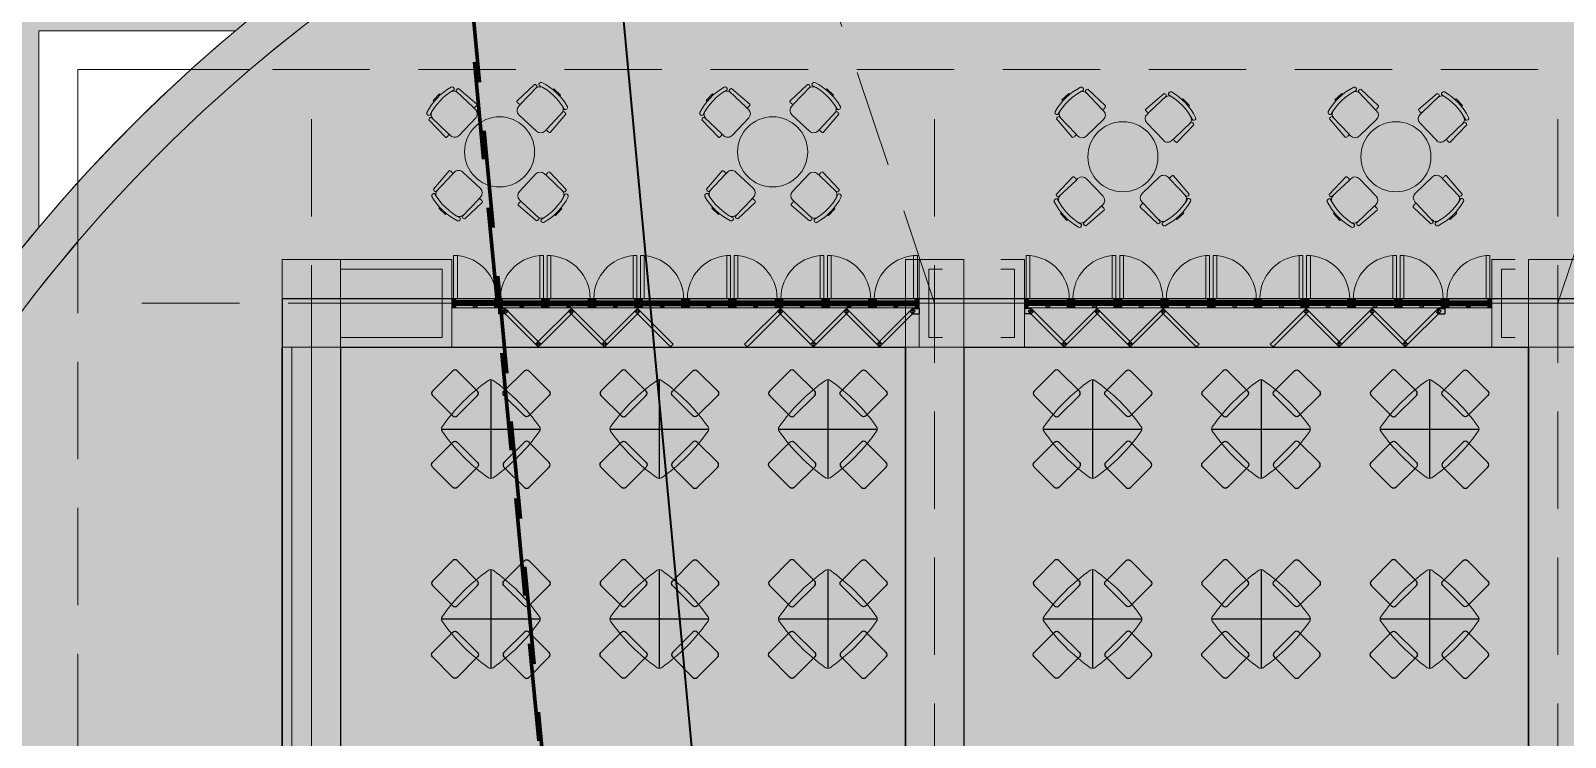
# Model space of a CAD drawing. Header units: inches. Extents: x -1373420 to 1275728, y -1279082 to 1370051.
# Drawn here: x 8275 to 9063, y 36061 to 36424 of the extents above; entities that cross this region are included whole.
import ezdxf

# ---------------------------------------------------------------- set-up
doc = ezdxf.new("R2010")
doc.units = ezdxf.units.IN
doc.header["$LTSCALE"] = 100
doc.header["$MEASUREMENT"] = 0
doc.linetypes.add('DASHED', pattern=[0.75, 0.5, -0.25])
doc.linetypes.add('DASHED2', pattern=[0.375, 0.25, -0.125])
for name, color, linetype, true_color in [('6', 7, 'Continuous', 0x57a70c), ('7', 7, 'Continuous', 0x4a8e0b), ('road', 7, 'Continuous', 0x768ba2)]:
    doc.layers.add(name, color=color, linetype=linetype, true_color=true_color)
for name, color, linetype, lineweight in [('ar_ Door', 7, 'Continuous', 0), ('Area', 250, 'Continuous', 30), ('beam', 40, 'Continuous', 15), ('Boundary', 1, 'Continuous', 35), ('Building', 250, 'Continuous', 60), ('centerline', 250, 'DASHED', 5), ('COLUMN', 1, 'Continuous', 40), ('FURNITURE', 64, 'Continuous', 5), ('i Furniture', 253, 'Continuous', 18), ('Louver', 33, 'Continuous', 40), ('slab line', 180, 'Continuous', 35), ('WALL', 7, 'Continuous', 35)]:
    doc.layers.add(name, color=color, linetype=linetype, lineweight=lineweight)
doc.layers.add('HS', color=7, linetype='Continuous')

# ---------------------------------------------------------------- blocks, each defined once
blk = doc.blocks.new('hfhf')
at = {"layer": 'ar_ Door'}
h = blk.add_hatch(dxfattribs=at)
h.set_pattern_fill('ANSI31', color=256, scale=3)
h.set_pattern_definition([(45, (0, 0), (-0.2651650429449554, 0.2651650429449554), [])])
h.paths.add_polyline_path([(-27570.99872332611, -11849.77658641422), (-27571.0960264001, -11849.77663226798), (-27572.99778571802, -11849.77752846603), (-27572.99778571802, -11854.52621907218), (-27570.99648507677, -11854.52621907218)])
h.paths.add_polyline_path([(-27548.9977857179, -11849.76621907216), (-27550.99778577341, -11849.76621907216), (-27550.99890734087, -11854.52621907218), (-27548.99890728535, -11854.52621907218)])
h.paths.add_polyline_path([(-27546.99778566238, -11849.76621907216), (-27548.99778571802, -11849.76621907216), (-27548.99778571802, -11854.52621907218), (-27546.99890722983, -11854.52621907218)])
h.paths.add_polyline_path([(-27524.99837341646, -11849.76621907216), (-27526.99872821147, -11849.76621907216), (-27526.99648507656, -11854.52621907218), (-27524.99890728535, -11854.52621907218)])
h = blk.add_hatch(dxfattribs=at)
h.set_pattern_fill('ANSI31', color=256, scale=3, angle=315)
h.set_pattern_definition([(0, (0, 0), (8.326672684688674e-17, 0.375), [])])
h.paths.add_polyline_path([(-27550.99810993441, -11851.14197793387), (-27570.99807544822, -11851.15140285423), (-27570.99713295466, -11853.15140263216), (-27550.99858118135, -11853.14197837802)])
h.paths.add_polyline_path([(-27526.99808521924, -11851.13066799829), (-27546.99810937923, -11851.14009294629), (-27546.99858062616, -11853.14009339043), (-27526.99714272569, -11853.13066777621)])
for p, q in [((-27570.99648507677, -11854.52621907218), (-27570.99872332611, -11849.77658641422)), ((-27561.99809269132, -11851.14669039405), (-27561.99809269132, -11850.14669039405)), ((-27561.99809269132, -11850.14669039405), (-27559.99809269132, -11850.14669039405)), ((-27559.99809269132, -11851.14669039405), (-27559.99809269132, -11850.14669039405)), ((-27550.9977856625, -11849.76574835387), (-27550.99890722983, -11854.52574782562)), ((-27548.99778571802, -11849.76621960069), (-27548.99890728535, -11854.52621907244)), ((-27548.99810965683, -11851.14103544008), (-27548.99778571802, -11851.14103528743)), ((-27546.99778577354, -11849.7666908475), (-27546.99890734087, -11854.52669031925)), ((-27537.99809729924, -11851.13538047229), (-27537.99809729924, -11850.13538047229)), ((-27537.99809729924, -11850.13538047229), (-27535.99809729924, -11850.13538047229)), ((-27535.99809729924, -11851.13538047229), (-27535.99809729924, -11850.13538047229)), ((-27526.99648507656, -11854.52621907029), (-27526.9987233259, -11849.77658641232)), ((-27548.99858090376, -11853.14103588423), (-27548.99778571802, -11853.1410355095))]:
    blk.add_line(p, q, dxfattribs=at)
blk.add_lwpolyline([(-27572.99778571802, -11854.52621907218), (-27524.99778571781, -11854.52621907218), (-27524.99778571781, -11849.76621907216), (-27572.99778571802, -11849.76621907216)], close=True, dxfattribs=at)
at = {"layer": 'Louver'}
for p, q in [((-27570.99807544822, -11851.15140285423), (-27550.99810993441, -11851.14197793387)), ((-27546.99810937923, -11851.14009294629), (-27526.99808521925, -11851.13066799829)), ((-27570.99713295466, -11853.15140263216), (-27550.99858118135, -11853.14197837802)), ((-27546.99858062616, -11853.14009339043), (-27526.99714272569, -11853.13066777621))]:
    blk.add_line(p, q, dxfattribs=at)
blk = doc.blocks.new('fff')
at = {"layer": 'ar_ Door'}
h = blk.add_hatch(dxfattribs=at)
h.set_pattern_fill('ANSI31', color=256, scale=3)
h.set_pattern_definition([(45, (377.1063223124947, -1078.946354312124), (-0.2651650429449554, 0.2651650429449554), [])])
h.paths.add_polyline_path([(-27169.89146334988, -12928.71257338428), (-27171.89146340553, -12928.71257338428), (-27171.89146340553, -12933.4725733843), (-27169.89258491734, -12933.4725733843)])
h.paths.add_polyline_path([(-27147.89205110397, -12928.71257338428), (-27149.89240589898, -12928.71257338428), (-27149.89016276407, -12933.4725733843), (-27147.89258497285, -12933.4725733843)])
h = blk.add_hatch(dxfattribs=at)
h.set_pattern_fill('ANSI31', color=256, scale=3, angle=315)
h.set_pattern_definition([(0, (377.1063223124947, -1078.946354312124), (8.326672684688674e-17, 0.375), [])])
h.paths.add_polyline_path([(-27149.89176290675, -12930.07702231041), (-27169.89178706674, -12930.08644725841), (-27169.89225831367, -12932.08644770256), (-27149.89082041319, -12932.07702208834)])
for p, q in [((-27171.89146340553, -12928.71257391281), (-27171.89258497285, -12933.47257338456)), ((-27171.89178734433, -12930.08738975221), (-27171.89146340553, -12930.08738959955)), ((-27169.89146346104, -12928.71304515963), (-27169.89258502837, -12933.47304463138)), ((-27160.89177498674, -12930.08173478441), (-27160.89177498674, -12929.08173478441)), ((-27160.89177498674, -12929.08173478441), (-27158.89177498674, -12929.08173478441)), ((-27158.89177498674, -12930.08173478441), (-27158.89177498674, -12929.08173478441)), ((-27149.89016276407, -12933.47257338241), (-27149.8924010134, -12928.72294072445)), ((-27171.89225859126, -12932.08739019635), (-27171.89146340553, -12932.08738982162))]:
    blk.add_line(p, q, dxfattribs=at)
blk.add_lwpolyline([(-27171.89258497285, -12933.4725733843), (-27147.89146340532, -12933.4725733843), (-27147.89146340532, -12928.71257338428), (-27171.8914634054, -12928.71257338428)], dxfattribs=at)
at = {"layer": 'Louver'}
for p, q in [((-27169.89178706674, -12930.08644725841), (-27149.89176290675, -12930.07702231041)), ((-27169.89225831367, -12932.08644770256), (-27149.89082041319, -12932.07702208834))]:
    blk.add_line(p, q, dxfattribs=at)
blk = doc.blocks.new('window louvers')
at = {"layer": 'ar_ Door'}
for p, q in [((1324973.408022736, -492366.5892883244), (1324971.504022736, -492366.5892883244)), ((1324971.504022736, -492366.5892883244), (1324971.504022735, -492388.5892883217)), ((1324973.408022735, -492388.5892883217), (1324973.408022736, -492366.5892883244)), ((1324950.360022735, -492388.5892883217), (1324950.360022735, -492393.3492883217)), ((1324950.360022735, -492388.5892883217), (1324951.312022735, -492388.5892883217)), ((1324951.312022735, -492388.5892883217), (1324951.312022735, -492390.4932883217)), ((1324951.312022735, -492390.4932883217), (1324952.264022735, -492390.4932883217)), ((1324952.264022735, -492390.4932883217), (1324952.264022735, -492393.3492883217)), ((1324971.504022735, -492388.5892883217), (1324973.408022735, -492388.5892883217)), ((1324973.408022735, -492390.4932883217), (1324972.456022735, -492390.4932883217)), ((1324972.456022735, -492390.4932883217), (1324972.456022735, -492393.3492883217)), ((1324973.408022735, -492388.5892883217), (1324973.408022735, -492390.4932883217)), ((1324974.360022735, -492388.5892883217), (1324973.408022735, -492388.5892883217)), ((1324974.360022735, -492388.5892883217), (1324974.360022735, -492393.3492883217)), ((1324950.360022735, -492393.3492883217), (1324952.264022735, -492393.3492883217)), ((1324974.360022735, -492393.3492883217), (1324972.456022735, -492393.3492883217))]:
    blk.add_line(p, q, dxfattribs=at)
at = {"layer": 'ar_ Door', "linetype": 'DASHED2', "ltscale": 10}
for p, q in [((1324973.408022735, -492388.5892883245), (1324951.312022735, -492388.5892883217)), ((1324972.456022735, -492393.3492883217), (1324952.264022735, -492393.3492883217))]:
    blk.add_line(p, q, dxfattribs=at)
at = {"layer": 'ar_ Door'}
blk.add_arc((1324973.420431579, -492388.6144955697), 22.1084232151082, 94.97277033807457, 179.9346733495194, dxfattribs=at)
blk = doc.blocks.new('FOLDING DOOR')
at = {"layer": 'FURNITURE', "lineweight": 25}
for p, q in [((1325670.759761496, -492930.4664161069), (1325672.173975058, -492929.0522025444)), ((1325672.173975058, -492931.8806296693), (1325670.759761496, -492930.4664161069)), ((1325673.58818862, -492930.4664161069), (1325672.173975058, -492929.0522025444)), ((1325689.144537807, -492948.8511924174), (1325672.173975058, -492931.880629669)), ((1325690.558751369, -492947.4369788551), (1325673.588188621, -492930.4664161066)), ((1325687.730324245, -492947.4369788549), (1325704.700886993, -492930.4664161064)), ((1325689.144537807, -492948.8511924173), (1325706.115100556, -492931.8806296688)), ((1325704.700886993, -492930.4664161067), (1325706.115100556, -492929.0522025442)), ((1325706.115100556, -492931.8806296691), (1325704.700886993, -492930.4664161067)), ((1325707.529314118, -492930.4664161067), (1325706.115100556, -492929.0522025442)), ((1325706.115100556, -492931.8806296691), (1325707.529314118, -492930.4664161067)), ((1325723.085663305, -492948.8511924173), (1325706.115100556, -492931.8806296688)), ((1325724.499876867, -492947.4369788549), (1325707.529314118, -492930.4664161064)), ((1325721.671449743, -492947.4369788547), (1325738.642012491, -492930.4664161062)), ((1325723.085663305, -492948.8511924171), (1325740.056226054, -492931.8806296687)), ((1325738.642012491, -492930.4664161065), (1325740.056226054, -492929.0522025441)), ((1325740.056226054, -492931.8806296689), (1325738.642012491, -492930.4664161065)), ((1325741.470439616, -492930.4664161065), (1325740.056226054, -492929.0522025441)), ((1325740.056226054, -492931.8806296689), (1325741.470439616, -492930.4664161065)), ((1325757.026788803, -492948.8511924171), (1325740.056226054, -492931.8806296687)), ((1325758.441002365, -492947.4369788547), (1325741.470439616, -492930.4664161062)), ((1325687.730324244, -492947.436978855), (1325689.144537807, -492946.0227652926)), ((1325689.144537807, -492948.8511924173), (1325687.730324245, -492947.4369788548)), ((1325689.144537807, -492948.8511924174), (1325687.730324244, -492947.436978855)), ((1325690.558751369, -492947.436978855), (1325689.144537807, -492946.0227652926)), ((1325689.144537807, -492948.8511924174), (1325690.558751369, -492947.436978855)), ((1325721.671449742, -492947.4369788548), (1325723.085663305, -492946.0227652924)), ((1325723.085663305, -492948.8511924171), (1325721.671449743, -492947.4369788546)), ((1325723.085663305, -492948.8511924173), (1325721.671449742, -492947.4369788548)), ((1325724.499876867, -492947.4369788548), (1325723.085663305, -492946.0227652924)), ((1325723.085663305, -492948.8511924173), (1325724.499876867, -492947.4369788548)), ((1325755.61257524, -492947.4369788548), (1325757.026788803, -492946.0227652924)), ((1325757.026788803, -492948.8511924173), (1325755.61257524, -492947.4369788548)), ((1325758.441002365, -492947.4369788548), (1325757.026788803, -492946.0227652924)), ((1325757.026788803, -492946.0227652924), (1325760.441002365, -492946.0227652924)), ((1325757.026788803, -492948.8511924171), (1325758.441002365, -492947.4369788546)), ((1325757.026788803, -492948.8511924173), (1325758.441002365, -492947.4369788548)), ((1325757.026788803, -492948.8511924173), (1325760.441002365, -492948.8511924173)), ((1325760.441002365, -492948.8511924172), (1325760.441002365, -492946.0227652924))]:
    blk.add_line(p, q, dxfattribs=at)
for centre in [(1325706.115100556, -492930.4664161067), (1325740.056226054, -492930.4664161066), (1325689.144537807, -492947.4369788551), (1325723.085663305, -492947.4369788549), (1325757.026788803, -492947.4369788549)]:
    blk.add_circle(centre, 0.4892889878973326, dxfattribs=at)
blk = doc.blocks.new('A$C720801CC')
at = {"true_color": 0xffffff}
h = blk.add_hatch(color=7, dxfattribs=at)
h.dxf.hatch_style = 1
h.paths.add_polyline_path([(8.03632832423167, 15.73159890631112, -0.4142135623730951), (8.03632832423167, 17.98159890631116), (8.74007197585751, 18.68534255793699, 0.02027239898559349), (2.425014832333188, 23.51579507850483, 0.1543168379545265), (1.27528935491329, 23.8792953606401), (1.275289354912457, -1.50736212436543), (26.66194683991223, -1.507362124367499, 0.1543168379545742), (26.29844655777734, -0.3576366469471068, 0.0202723989855929), (21.46799403721171, 5.957420496578614), (20.76425038558808, 5.253676844954843, -0.4142135623731245), (18.51425038558806, 5.25367684495473)])
h.paths.add_polyline_path([(1.27528935491329, 23.8792953606401, 0.1543168379545208), (0.1255638774933843, 23.51579507850499, 0.02027239898560661), (-6.189493266035527, 18.68534255793469), (-5.485749614412004, 17.98159890631116, -0.4142135623730936), (-5.485749614412009, 15.73159890631112), (-15.9636716757684, 5.25367684495473, -0.4142135623731193), (-18.2136716757684, 5.253676844954827), (-18.91741532739073, 5.957420496577285, 0.02027239898557979), (-23.74786784795389, -0.3576366469438534, 0.1543168379544669), (-24.11136813008893, -1.507362124363359), (1.275289354912457, -1.50736212436543)])
h.paths.add_polyline_path([(1.275289354912456, -1.507362124365429), (-24.11136813008893, -1.507362124363359, 0.1543168379544699), (-23.74786784795405, -2.657087601782941, 0.02027239898558054), (-18.91741532739172, -8.97214474530508), (-18.21367167576841, -8.268401093681637, -0.4142135623731221), (-15.9636716757684, -8.268401093681533), (-5.485749614412009, -18.74632315503793, -0.4142135623730941), (-5.485749614412009, -20.99632315503797), (-6.189493266038561, -21.70006680666452, 0.02027239898560819), (0.1255638774900731, -26.53051932723619, 0.1543168379547386), (1.275289354911623, -26.89401960937148)])
h.paths.add_polyline_path([(18.51425038558806, -8.268401093681536, -0.4142135623731212), (20.76425038558806, -8.26840109368163), (21.46799403721405, -8.972144745307737, 0.02027239898558058), (26.29844655777722, -2.657087601786209, 0.1543168379543638), (26.66194683991223, -1.507362124367499), (1.275289354912455, -1.50736212436543), (1.275289354911623, -26.89401960937149, 0.1543168379543181), (2.425014832329929, -26.53051932723633, 0.02027239898560815), (8.740071975859195, -21.7000668066655), (8.036328324231665, -20.99632315503797, -0.4142135623730933), (8.03632832423167, -18.74632315503793)])
h.paths.add_polyline_path([(21.46799403721404, -8.972144745307737, -0.04597399175256377), (8.740071975859173, -21.7000668066655), (18.51425038558806, -31.47424521639436, 0.4142135623730689), (20.76425038558787, -31.47424521639446), (31.24217244694606, -20.99632315503809, 0.4142135623730949), (31.24217244694626, -18.74632315504164)])
h.paths.add_polyline_path([(31.24217244694626, 15.73159890631484, 0.4142135623730949), (31.24217244694606, 17.98159890631128), (20.76425038558787, 28.45952096766765, 0.4142135623730694), (18.51425038558806, 28.45952096766755), (8.74007197585749, 18.68534255793699, -0.04597399175256378), (21.4679940372117, 5.957420496578564)])
h.paths.add_polyline_path([(-6.189493266035527, 18.68534255793467), (-15.9636716757684, 28.45952096766755, 0.4142135623730699), (-18.21367167576821, 28.45952096766765), (-28.6915937371264, 17.98159890631128, 0.4142135623730949), (-28.6915937371266, 15.73159890631483), (-18.91741532739073, 5.957420496577278, -0.0459739917525637)])
h.paths.add_polyline_path([(-18.91741532739175, -8.972144745305101), (-28.6915937371266, -18.74632315504164, 0.4142135623730958), (-28.6915937371264, -20.99632315503809), (-18.21367167576821, -31.47424521639446, 0.4142135623730698), (-15.9636716757684, -31.47424521639436), (-6.189493266038561, -21.7000668066645, -0.04597399175256372)])
at = {"lineweight": 25}
for p, q in [((1.27528935491329, 23.8792953606401), (1.275289354911623, -26.89401960937148)), ((-24.11136813008893, -1.507362124363359), (26.66194683991223, -1.507362124367499))]:
    blk.add_line(p, q, dxfattribs=at)
for points in [[(-15.96367167576835, 5.253676844954777), (-5.485749614411986, 15.73159890631114, 0.414213562373083), (-5.485749614411986, 17.98159890631114), (-15.96367167576835, 28.45952096766751, 0.4142135623731171), (-18.21367167576835, 28.45952096766751), (-28.69159373712654, 17.98159890631114, 0.4142135623730728), (-28.69159373712654, 15.73159890631478), (-18.21367167576835, 5.253676844954777, 0.4142135623731193)], [(18.51425038558801, 5.253676844954777), (8.036328324231647, 15.73159890631114, -0.414213562373083), (8.036328324231647, 17.98159890631114), (18.51425038558801, 28.45952096766751, -0.4142135623731171), (20.76425038558801, 28.45952096766751), (31.2421724469462, 17.98159890631114, -0.4142135623730728), (31.2421724469462, 15.73159890631478), (20.76425038558801, 5.253676844954777, -0.4142135623731193)], [(-15.96367167576835, -8.26840109368158), (-5.485749614411986, -18.74632315503795, -0.414213562373083), (-5.485749614411986, -20.99632315503795), (-15.96367167576835, -31.47424521639432, -0.4142135623731171), (-18.21367167576835, -31.47424521639432), (-28.69159373712654, -20.99632315503795, -0.4142135623730728), (-28.69159373712654, -18.74632315504159), (-18.21367167576835, -8.26840109368158, -0.4142135623731193)], [(18.51425038558801, -8.26840109368158), (8.036328324231647, -18.74632315503795, 0.414213562373083), (8.036328324231647, -20.99632315503795), (18.51425038558801, -31.47424521639432, 0.4142135623731171), (20.76425038558801, -31.47424521639432), (31.2421724469462, -20.99632315503795, 0.4142135623730728), (31.2421724469462, -18.74632315504159), (20.76425038558801, -8.26840109368158, 0.4142135623731193)]]:
    blk.add_lwpolyline(points, format="xyb", close=True, dxfattribs=at)
for centre, radius, start, end in [((1.275289354913184, 21.8792953606401), 2, 54.9099797294238, 125.0900202705683), ((56.51287940817353, -56.7449521776188), 98.08831175460134, 125.090020270569, 144.9099797294348), ((-53.96230069835748, -56.74495217761155), 98.08831175460134, 35.09002027055775, 54.90997972942353), ((-22.11136813008893, -1.507362124363532), 2, 144.9099797294352, 215.0900202705558), ((56.51287940818254, 53.73022792887893), 98.08831175460134, 215.0900202705559, 234.9099797294222), ((-53.962300698352, 53.73022792888618), 98.08831175460134, 305.0900202705702, 324.9099797294366), ((24.66194683991223, -1.50736212436658), 2, 324.9099797294371, 35.09002027055774), ((1.275289354910115, -24.89401960937148), 2, 234.9099797294217, 305.0900202705687)]:
    blk.add_arc(centre, radius, start, end)
blk = doc.blocks.new('CSB-19')
at = {"true_color": 0xffffff}
h = blk.add_hatch(color=7, dxfattribs=at)
h.dxf.hatch_style = 1
h.paths.add_polyline_path([(-166.2740140690239, 451.6802071027209, 0.3514482807202369), (-224.9844973496694, 378.4705653534959), (-224.9844973496701, 108.4698633155745), (-224.9844973496701, 75.0000000000002, 0.4142135623730958), (-149.9844973496701, 0), (149.9844973496701, 0, 0.4142135623730948), (224.9844973496701, 74.99999999999994), (224.9844973496702, 113.4698633155745), (224.9844973496702, 378.4705653534959, 0.3514482807202363), (166.2740140690248, 451.6802071027208, 0.1099086167883524)])
h.paths.add_polyline_path([(-224.9844973496701, 407.9340603827354, 0.3844116695995251), (-268.5852898918679, 408.1017820970133), (-284.9844973496703, 108.4698633155744, 0.4142135623730776), (-274.9844973496707, 98.46986331557457, 0.1399535200281672), (-234.9844973496701, 98.46986331557446, 0.4142135623730933), (-224.9844973496701, 108.4698633155745)])
h.paths.add_polyline_path([(224.9844973496702, 108.4698633155745, 0.4142135623731275), (234.984497349671, 98.46986331557417, 0.1399535200281632), (274.9844973496705, 98.46986331557446, 0.4142135623730893), (284.9844973496703, 108.4698633155745), (268.5852898918679, 408.1017820970131, 0.3895177484134671), (224.9844973496701, 407.7088456491962)])
h.paths.add_polyline_path([(219.6042496708807, 437.7817397935922, 0.6425915257622954), (219.6042496708528, 487.8265857967059, 0.1465063369744357), (-219.6042496708799, 487.8265857966978, 0.6250215174974713), (-219.6042496708808, 437.7817397935922, -0.1465063369744457)])
h.paths.add_polyline_path([(-57.75000519714432, 534.0457983440265), (-57.75000519714433, 517.8186981200507, -0.03777145772546295), (57.75000519714547, 517.8186981200507), (57.75000519714547, 534.0457983440265)])
at = {"lineweight": 5}
for p, q in [((-284.9844973496703, 108.4698633155745), (-268.5852898918679, 408.1017820970131)), ((-224.9844973496701, 108.4698633155745), (-224.9844973496701, 407.9340603827354)), ((-57.75000519714433, 517.8186981200508), (-57.75000519714433, 534.0457983440265)), ((-57.75000519714433, 534.0457983440265), (57.75000519714548, 534.0457983440265)), ((57.75000519714548, 517.8186981200508), (57.75000519714548, 534.0457983440265)), ((224.9844973496701, 108.4698633155745), (224.9844973496701, 407.7088456491962)), ((284.9844973496703, 108.4698633155745), (268.5852898918679, 408.1017820970131)), ((-224.9844973496702, 113.4698633155745), (-224.9844973496701, 75)), ((-149.9844973496701, 0), (149.9844973496701, 0)), ((224.9844973496702, 113.4698633155745), (224.9844973496701, 75))]:
    blk.add_line(p, q, dxfattribs=at)
for centre, radius, start, end in [((-246.877851962556, 383.8525506867896), 32.54593807899078, 47.72491317505745, 131.8342829587422), ((-207.4067768213605, 462.8041627951452), 27.83702564541322, 115.9874604963821, 244.0125395036175), ((-149.9844973496694, 378.4705653534959), 75, 102.5442503250412, 180), ((1.810519317839746e-14, -245.5568467761728), 765.5568467761728, 73.33020278625109, 106.6697972137488), ((-1.606518962490012e-13, -295.6016927792784), 765.5568467761728, 73.33020278625109, 106.6697972137488), ((149.9844973496702, 378.4705653534959), 75, 0, 77.45574967495882), ((208.1739189743727, 462.804162795145), 27.50952767133908, 294.5510870453493, 65.44891295465007), ((246.9988238778456, 384.1673053246106), 32.23095861657264, 47.95275049136362, 133.0799367276355), ((-274.9844973496703, 108.4698633155745), 10, 180, 270), ((-254.9844973496702, 168.5226216909567), 72.85182877594555, 254.06600307015, 285.93399692985), ((-234.9844973496702, 108.4698633155745), 10, 270, 0), ((-149.9844973496701, 75), 75, 180, 270), ((149.9844973496701, 75), 75, 270, 7.016477563892661e-15), ((234.9844973496702, 108.4698633155745), 10, 180, 270), ((254.9844973496702, 168.5226216909567), 72.85182877594555, 254.06600307015, 285.93399692985), ((274.9844973496703, 108.4698633155745), 10, 270, 7.016477563892661e-15)]:
    blk.add_arc(centre, radius, start, end, dxfattribs=at)
blk = doc.blocks.new('gesjf')
at = {"lineweight": 13, "true_color": 0xffffff}
h = blk.add_hatch(color=7, dxfattribs=at)
edge = h.paths.add_edge_path()
edge.add_arc((32433.76672303061, 24829.7891051002), 17.9999999999709, 0, 360)
at = {"linetype": 'ByBlock'}
blk.add_circle((32433.76672303066, 24829.78910510017), 18, dxfattribs=at)
at = {"extrusion": (0, 0, -1), "yscale": 0.04119496879890844, "zscale": -0.04119496879890844}
for p, xscale, rotation in [((-32417.22990046674, 24842.70713095711), 0.04119496879890844, 313.4933916319932), ((-32448.1897175582, 24844.64022405937), 0.04119496879890844, 43.49339163199322), ((-32419.40249980346, 24815.19086450393), -0.04119496879890844, 223.4933916319932), ((-32448.19971755819, 24813.98022405937), -0.04119496879890844, 133.4933916319932)]:
    blk.add_blockref('CSB-19', p, dxfattribs=dict(at, xscale=xscale, rotation=rotation))
blk = doc.blocks.new('A$C284706ac')
at = {"layer": 'COLUMN', "lineweight": 60}
h = blk.add_hatch(color=256, dxfattribs=at)
h.dxf.hatch_style = 1
h.paths.add_polyline_path([(1018.402762244747, 1036.728884257609), (1048.402762244747, 1036.728884257609), (1048.402762244747, 1081.728884257842), (1018.402762244747, 1081.728884257842)])
h.paths.add_polyline_path([(378.4027622446879, 1036.728884257493), (408.4027622446879, 1036.728884257493), (408.4027622446879, 1081.728884257725), (378.4027622446879, 1081.728884257725)])
h.paths.add_polyline_path([(698.4027622447461, 1036.728884257507), (728.4027622447461, 1036.728884257507), (728.4027622447461, 1081.72888425774), (698.4027622447461, 1081.72888425774)])
h.paths.add_polyline_path([(58.40276224474655, 1036.728884257609), (88.40276224474655, 1036.728884257609), (88.40276224474655, 1081.728884257842), (58.40276224474655, 1081.728884257842)])
h.paths.add_polyline_path([(1018.402762244747, 726.7288842577254), (1048.402762244747, 726.7288842577254), (1048.402762244747, 751.7288842577254), (1018.402762244747, 751.7288842577254)])
h.paths.add_polyline_path([(58.40276224474655, 726.7288842577254), (88.40276224474655, 726.7288842577254), (88.40276224474655, 751.7288842577254), (58.40276224474655, 751.7288842577254)])
h.paths.add_polyline_path([(58.40276224474655, 406.7288842577254), (88.40276224474655, 406.7288842577254), (88.40276224474655, 431.7288842577254), (58.40276224474655, 431.7288842577254)])
h.paths.add_polyline_path([(1018.402762244747, 406.7288842577254), (1048.402762244747, 406.7288842577254), (1048.402762244747, 431.7288842577254), (1018.402762244747, 431.7288842577254)])
h.paths.add_polyline_path([(698.4027622447461, 121.7288842580165), (728.4027622447461, 121.7288842580165), (728.4027622447461, 76.72888425778365), (698.4027622447461, 76.72888425778365)])
h.paths.add_polyline_path([(1018.402762244747, 121.7288842578419), (1048.402762244747, 121.7288842578419), (1048.402762244747, 76.72888425760902), (1018.402762244747, 76.72888425760902)])
h.paths.add_polyline_path([(378.4027622447461, 121.7288842579583), (408.4027622447461, 121.7288842579583), (408.4027622447461, 76.72888425772544), (378.4027622447461, 76.72888425772544)])
h.paths.add_polyline_path([(58.40276224474655, 121.7288842578419), (88.40276224474655, 121.7288842578419), (88.40276224474655, 76.72888425760902), (58.40276224474655, 76.72888425760902)])
at = {"layer": 'beam', "lineweight": 25}
for p, q in [((58.40276224474655, 1061.728884257609), (1048.402762244746, 1061.728884257609)), ((58.40276224474655, 1061.728884257609), (58.40276224474655, 96.72888425784186)), ((88.40276224474654, 1036.728884257609), (378.4027622447002, 1036.728884257609)), ((88.40276224474654, 1036.728884257609), (88.40276224474654, 751.7288842577254)), ((378.4027622447461, 1036.728884257493), (378.4027622447461, 751.7288842577254)), ((408.4027622447461, 1036.728884257493), (408.4027622447461, 751.7288842577254)), ((408.4027622447461, 1036.728884257609), (698.4027622447461, 1036.728884257609)), ((698.4027622447461, 1036.728884257609), (698.4027622447461, 751.7288842577254))]:
    blk.add_line(p, q, dxfattribs=at)
for points in [[(58.40276224474655, 121.7288842578419), (58.40276224474655, 1036.728884257609)], [(88.40276224474655, 1036.728884257609), (88.40276224474655, 751.7288842577254)], [(378.4027622446879, 751.7288842577254), (378.4027622447002, 1036.728884257493)], [(408.4027622446879, 1036.728884257493), (408.4027622446879, 751.7288842577254)], [(698.4027622447461, 751.7288842577254), (698.4027622447461, 1036.728884257609)]]:
    blk.add_lwpolyline(points, dxfattribs=at)
at = {"layer": 'centerline'}
for p, q in [((393.4027622447465, 1059.228884257725), (303.6479653618007, 1327.134461229012)), ((713.4027622447466, 1059.228884257725), (803.1575591276924, 1327.134461229012)), ((73.40276224474657, 1153.728884257842), (73.40276224474657, 4.728884257609025)), ((393.4027622447463, 1153.728884257842), (393.4027622447461, 4.728884257609025)), ((713.4027622447466, 1153.728884257842), (713.4027622447461, 4.728884257609025)), ((-13.59723775525345, 1059.228884257725), (1120.402762244747, 1059.228884257725))]:
    blk.add_line(p, q, dxfattribs=at)
for points in [[(58.40276224474655, 1036.728884257609), (88.40276224474655, 1036.728884257609), (88.40276224474655, 1081.728884257842), (58.40276224474655, 1081.728884257842)], [(378.4027622446879, 1036.728884257493), (408.4027622446879, 1036.728884257493), (408.4027622446879, 1081.728884257725), (378.4027622446879, 1081.728884257725)], [(698.4027622447461, 1036.728884257507), (728.4027622447461, 1036.728884257507), (728.4027622447461, 1081.72888425774), (698.4027622447461, 1081.72888425774)]]:
    blk.add_lwpolyline(points, close=True, dxfattribs=at)
blk = doc.blocks.new('A$C225d3f41')
at = {"layer": 'Boundary', "flags": 128}
blk.add_lwpolyline([(24704.75122254289, 39600.64567039739), (22808.88508081011, 37774.62204834837), (19559.03676639119, 35342.41152920825), (19469.50920733617, 35347.52963944019), (19080.88716009253, 36298.90602338108), (18800.48622760433, 36331.64710627437), (17795.10852284217, 36473.55037800001), (17362.22574276949, 41096.15168668943)], dxfattribs=at)

msp = doc.modelspace()

# ---------------------------------------------------------------- hatches: boundary and pattern name
at = {"layer": '6', "lineweight": 15}
h = msp.add_hatch(color=256, dxfattribs=at)
h.dxf.hatch_style = 1
edge = h.paths.add_edge_path()
edge.add_line((7354.645128005202, 36029.46361945193), (7187.581311602265, 36055.70321107392))
edge.add_arc((9292.783080111618, 35801.21333805842), 2120.528137422928, 130.3859883242587, 173.10717628413, ccw=False)
edge.add_arc((9221.856898334447, 35928.87373554386), 1977.542308367212, 115.09590523872629, 131.2172947553739, ccw=False)
edge.add_line((8383.112578078835, 37719.73429589502), (8455.78846631276, 37565.46746168094))
edge.add_arc((9297.445192355653, 35799.39315257766), 1956.375349918277, 115.4810335674067, 173.2463666864774)
edge = h.paths.add_edge_path()
edge.add_arc((5263.522518371312, 39475.11479640082), 3492.089042344777, 359.5694488427841, 361.3271057557541)
edge.add_line((8754.674858177, 39555.99260506134), (8634.77412516758, 39550.26207296683))
edge.add_arc((5263.522518371401, 39475.11479640071), 3372.089042344689, -4.693770669254093, 1.2769467812129847, ccw=False)
edge.add_arc((8583.812897382499, 38504.48574806102), 695.869449608951, 76.75269235666639, 86.66432080744897, ccw=False)
edge.add_line((8743.27461832057, 39181.83813083865), (8784.522455519025, 39357.04833581099))
edge.add_arc((8583.812897382524, 38504.48574806101), 875.8694496089581, 20.94516793439061, 76.7526923566686, ccw=False)
edge.add_line((9401.807483787903, 38817.58660939772), (9233.701351511336, 38753.24122657181))
edge.add_arc((8583.812897382528, 38504.48574806102), 695.8694496089493, -18.91734951009522, 20.945167934389588, ccw=False)
edge.add_line((9242.096511359545, 38278.88216992357), (9412.374212992303, 38220.52547085083))
edge.add_arc((8583.812897382528, 38504.48574806102), 875.8694496089512, 301.22013304542014, 341.0826504899052, ccw=False)
edge.add_line((9037.800156366677, 37755.45780369689), (9131.099113938071, 37601.52501149169))
edge.add_arc((8583.812897382519, 38504.48574806102), 1055.869449608955, 269.33011908983326, 301.2201330454206, ccw=False)
edge.add_line((8571.468346354064, 37448.68846322011), (8575.677236356409, 37808.66385855283))
edge.add_arc((8583.81289738253, 38504.48574806102), 695.8694496089602, 240.7449570176932, 269.3301190898321, ccw=False)
edge.add_arc((5263.522518371374, 39475.11479640072), 3372.089042344718, 323.11167371486295, 332.1030484943989, ccw=False)
edge.add_arc((9198.148495980551, 35971.56899094977), 1928.824896376962, 114.9960437882404, 129.9140037020838, ccw=False)
edge.add_line((8383.112578056724, 37719.73429588453), (8409.675312226977, 37663.71273411923))
edge.add_arc((8413.959627409811, 37654.6769915701), 10.0000000000023, -64.63193853299731, 115.3680614669943, ccw=False)
edge.add_line((8418.243942592644, 37645.64124902098), (8455.002630895196, 37568.11613005615))
edge.add_line((8455.002630895196, 37568.11613005615), (8460.037929702894, 37570.50977669669))
edge.add_line((8460.037929702894, 37570.50977669669), (8470.783764377149, 37547.93707111774))
edge.add_line((8470.783764377149, 37547.93707111774), (8465.713422512874, 37545.52676594355))
edge.add_line((8465.713422512874, 37545.52676594355), (8615.322460802716, 37229.9970496444))
edge.add_arc((8619.606775982444, 37220.9613070938), 9.999999999999257, -64.63193855268838, 115.36806144730221, ccw=False)
edge.add_line((8623.891091162173, 37211.9255645432), (8753.086434468622, 36939.44891148423))
edge.add_line((8753.086434468622, 36939.44891148423), (8812.653754529076, 36978.36740771779))
edge.add_arc((8360.389708200286, 37605.5421980514), 773.2341076489727, 305.795872503031, 314.4286593551082)
edge.add_arc((8360.389708199784, 37605.54219805208), 773.2341076498077, 314.4286593550997, 339.9411065197128)
edge.add_arc((9636.385520693828, 37143.04215954454), 584.0002813641855, 130.4614992975286, 160.2553979433407, ccw=False)
edge.add_line((9257.406167311206, 37587.3742181934), (9141.511137690362, 37723.25464713752))
edge.add_arc((8583.812897382524, 38504.48574806102), 959.8694496089561, 305.5219414544773, 439.6955539138086)
edge = h.paths.add_edge_path(flags=17)
edge.add_arc((8583.812897382493, 38504.48574806102), 395.8694496089536, 72.20819292901827, 89.64488653429176)
edge.add_arc((5263.522518371356, 39475.11479640073), 3372.089042344737, 337.2231691691637, 350.18610865598083, ccw=False)
edge.add_arc((8583.812897382524, 38504.48574806102), 395.8694496089566, 237.7643912908481, 255.2010848961222)
edge.add_arc((5263.522518371334, 39475.11479640071), 3492.089042344753, 337.1977241067877, 350.2115537183574)
at = {"layer": '7', "lineweight": 15}
h = msp.add_hatch(color=256, dxfattribs=at)
h.dxf.hatch_style = 1
edge = h.paths.add_edge_path()
edge.add_arc((8899.161785617525, 35803.67966378666), 1088.528137423857, 0, 104.3467154570071)
edge.add_line((8629.436480002763, 36858.26098614851), (8751.338496163336, 36598.57967265635))
edge.add_arc((8899.161785617523, 35803.67966378666), 808.5281374238508, 50.06967185124722, 100.53464938290477, ccw=False)
edge.add_line((9418.12011632057, 36423.67966378666), (9519.161785617525, 36423.67966378666))
edge.add_line((9519.161785617525, 36423.67966378666), (9519.161785617525, 36322.6379944897))
edge.add_arc((8899.161785617527, 35803.67966378666), 808.5281374238526, -39.930328148752324, 39.930328148752324, ccw=False)
edge.add_line((9519.161785617525, 35284.72133308362), (9519.161785617525, 35183.67966378666))
edge.add_line((9519.161785617525, 35183.67966378666), (9418.120116320564, 35183.67966378666))
edge.add_arc((8899.161785617525, 35803.67966378666), 808.5281374238529, 269.54198163585886, 309.93032814875215, ccw=False)
edge.add_line((8892.69853834294, 34995.17735986863), (8892.69853834294, 34715.17071462817))
edge.add_arc((8899.161785617534, 35803.67966378666), 1088.528137423855, 269.6597984434082, 299.1900670291)
edge.add_line((9430.04601411552, 34853.38737091275), (9531.571034292376, 34917.7044676587))
edge.add_arc((8899.161785617523, 35803.67966378666), 1088.52813742386, 305.5192525805901, 360)
h = msp.add_hatch(color=256, dxfattribs=at)
h.dxf.hatch_style = 1
edge = h.paths.add_edge_path()
edge.add_line((8279.161785617525, 36423.67966378666), (8380.203454914483, 36423.67966378666))
edge.add_arc((8899.16178561753, 35803.67966378666), 808.5281374238531, 100.5346493829054, 129.9303281487529, ccw=False)
edge.add_line((8751.338496163335, 36598.57967265635), (8629.436480002763, 36858.26098614851))
edge.add_arc((8899.161785617409, 35803.67966378672), 1088.528137423765, 104.346715457002, 104.9937650872716)
edge.add_arc((8899.161785617518, 35803.67966378666), 1088.52813742385, 104.9937650872763, 170.6272919764021)
edge.add_line((7825.165664799132, 35980.95300761052), (8103.492938091496, 35947.30707789235))
edge.add_arc((8899.16178561753, 35803.67966378666), 808.5281374238598, 140.069671851248, 169.7676391853823, ccw=False)
edge.add_line((8279.161785617525, 36322.6379944897), (8279.161785617525, 36423.67966378666))
edge = h.paths.add_edge_path()
edge.add_line((8380.203454914486, 35183.67966378666), (8279.161785617525, 35183.67966378666))
edge.add_line((8279.161785617525, 35183.67966378666), (8279.161785617525, 35284.72133308362))
edge.add_arc((8899.16178561909, 35803.67966378767), 808.5281374257028, 188.8164373086335, 219.930328148736, ccw=False)
edge.add_line((8100.186851683846, 35679.75709137954), (7821.428072211962, 35650.76285976399))
edge.add_arc((8899.161785617525, 35803.67966378666), 1088.528137423859, 188.0756424599639, 269.6597984434088)
edge.add_line((8892.69853834294, 34715.17071462817), (8892.69853834294, 34995.17735986863))
edge.add_arc((8899.161785617525, 35803.67966378666), 808.5281374238525, 230.0696718512479, 269.54198163585886, ccw=False)
at = {"layer": 'HS', "lineweight": 15, "true_color": 0xfeeab9}
h = msp.add_hatch(color=254, dxfattribs=at)
h.dxf.hatch_style = 1
edge = h.paths.add_edge_path()
edge.add_arc((9298.71969477698, 35801.38808663854), 1958.969024652586, 147.3255641793727, 166.8498249700326, ccw=False)
edge.add_line((7649.754105525542, 36858.96651163263), (7770.472714249991, 36781.91288037877))
edge.add_line((7770.472714249991, 36781.91288037877), (7890.040205756013, 36929.72403615503))
edge.add_line((7890.040205756013, 36929.72403615503), (7770.263480848706, 37025.95438780057))
edge.add_arc((9317.85273927348, 35778.62807263617), 1987.675891410204, 121.8817237673907, 141.1318730630796, ccw=False)
edge.add_line((8268.02692795622, 37466.44358837994), (8577.874979001339, 36966.95347329409))
edge.add_line((8577.874979001339, 36966.95347329409), (8500.568863821522, 36882.19695286996))
edge.add_line((8500.568863821522, 36882.19695286996), (8323.931303583187, 37030.49873112344))
edge.add_arc((9291.613666894504, 35803.67966378811), 1562.528137423863, 128.2654405089039, 237.4450921742497)
edge.add_line((8450.805397233271, 34486.66195930933), (8240.050752648749, 34158.06509679015))
edge.add_line((8240.050752648749, 34158.06509679015), (8053.677292818858, 34293.48797593464))
edge.add_line((8053.677292818858, 34293.48797593464), (8070.154353634673, 34313.05228834853))
edge.add_line((8070.154353634673, 34313.05228834853), (8075.647747206604, 34308.57937157632))
edge.add_line((8075.647747206604, 34308.57937157632), (8210.065661986402, 34473.66415920562))
edge.add_arc((9016.382341381111, 35501.44521886711), 1306.323273186621, 223.4697847298289, 231.8850415104479, ccw=False)
edge.add_line((8068.334844896206, 34602.73144992968), (7902.242045982406, 34433.23871703215))
edge.add_arc((9291.615353032728, 35803.68098187262), 1951.530216933625, 192.1773766106307, 224.6069839522733, ccw=False)
edge.add_line((7383.996009639537, 35392.0274524123), (7671.190798151874, 35454.92580673732))
edge.add_arc((9291.613666894486, 35803.6796637881), 1657.528137423865, 166.8991216937976, 192.146145644706, ccw=False)
edge.add_line((7677.226855083209, 36179.38533076911), (7391.120497653537, 36247.06166974876))
h = msp.add_hatch(color=254, dxfattribs=at)
h.dxf.hatch_style = 1
edge = h.paths.add_edge_path()
edge.add_arc((8899.161785615972, 35803.67966378813), 808.5281374238502, 0, 360)
at = {"layer": 'road', "lineweight": 15, "true_color": 0xbdbdbd}
h = msp.add_hatch(color=9, dxfattribs=at)
h.dxf.hatch_style = 1
edge = h.paths.add_edge_path()
edge.add_arc((9489.732711615916, 29676.35587128459), 1468.775614847834, 152.7167293442817, 188.8392590590656, ccw=False)
edge.add_line((8184.35675027083, 30349.62803491088), (8873.431742163251, 31710.60028701837))
edge.add_line((8873.431742163251, 31710.60028701837), (9148.236943722462, 32237.13118183777))
edge.add_line((9148.236943722462, 32237.13118183777), (9051.935874559058, 32286.14877638003))
edge.add_line((9051.935874559058, 32286.14877638003), (8724.33074434572, 31642.52836624783))
edge.add_arc((8670.859070832197, 31669.74564259325), 59.9999999999984, 180, 333.0237404934612, ccw=False)
edge.add_line((8610.859070832197, 31669.74564259325), (8610.859070832197, 33188.35150955599))
edge.add_arc((8850.859070832192, 33188.35150955599), 239.9999999999945, 153.6772058905331, 180, ccw=False)
edge.add_line((8635.74464888873, 33294.77418323002), (8900.152293022578, 33829.22699823356))
edge.add_arc((9115.266714966037, 33722.80432455953), 239.9999999999988, 89.9999999999996, 153.6772058905298, ccw=False)
edge.add_line((9115.26671496604, 33962.80432455953), (9247.350970886935, 33962.80432455953))
edge.add_line((9247.350970886935, 33962.80432455953), (9247.350970886935, 34282.59717639919))
edge.add_arc((9342.374296157295, 35737.36767704126), 1457.870584751549, 243.5631604639064, 266.26283846015684, ccw=False)
edge.add_line((8693.314269269871, 34431.9529064106), (8469.313572461502, 33979.17551654076))
edge.add_arc((8361.756361489648, 34032.3868533776), 120.0000000000304, 242.3023382678722, 333.677205890634, ccw=False)
edge.add_arc((9291.613666896006, 35803.67966378661), 2120.528137423806, 130.3859883242852, 242.30233826787298, ccw=False)
edge.add_arc((5199.06295098129, 39511.77016730591), 3430.87745045066, 322.4093210395351, 351.1558031603668)
edge.add_line((8589.147533326, 38984.27930998277), (8297.36828307726, 38984.27930998277))
edge.add_arc((5753.219121957321, 39379.24772993368), 2574.625216761812, 302.7617777672401, 351.17551577751783, ccw=False)
edge.add_arc((7471.159128120046, 36709.61715584191), 599.999999999997, 122.761777767219, 180)
edge.add_line((6871.159128120049, 36709.61715584191), (6871.159128120049, 35973.18414274829))
edge.add_arc((9285.145085643218, 35803.67966378664), 2419.929745159374, 175.9834162610441, 244.0014358030916)
edge.add_arc((8119.169324984888, 33412.9210447008), 239.9999999999983, 0, 64.00164332105783, ccw=False)
edge.add_line((8359.169324984887, 33412.9210447008), (8359.169324984887, 31454.56644473876))
edge.add_arc((8119.169324984889, 31454.56644473877), 239.9999999999982, 333.12643948419696, 359.99999999999915, ccw=False)
edge.add_line((8333.25081619657, 31346.08089214958), (7880.585724988209, 30452.80786700929))
edge.add_arc((9506.564250249354, 29615.78093503414), 1828.775614847853, 152.7613372104385, 188.8392590590656)
edge.add_line((7699.50841159111, 29334.76590797455), (7855.480160843115, 28331.79584227834))
edge.add_arc((18887.58706161814, 30761.74830828935), 11296.55043175575, 192.4217289673663, 201.0666591447518)
edge.add_line((8346.065732576542, 26701.15971467856), (9003.825087776557, 25372.47480328477))
edge.add_arc((11728.22596157056, 26783.62267406328), 3068.175098382133, 207.3826347407896, 247.4274182996669)
edge.add_line((10550.49625432863, 23950.48816066437), (11956.95773812457, 23193.60602700838))
edge.add_line((11956.95773812457, 23193.60602700838), (12149.05412745429, 23550.56540120244))
edge.add_line((12149.05412745429, 23550.56540120244), (10687.94733046402, 24336.85471146536))
edge.add_arc((11711.39442293712, 26844.1976103138), 2708.17509838219, 207.4499354029386, 247.7957021570138, ccw=False)
edge.add_line((9308.122016158592, 25595.80099772856), (8659.276137940175, 26906.48053636733))
edge.add_arc((18870.75552298477, 30822.32324453962), 10936.55043175575, 192.4802334437507, 200.9805487919396, ccw=False)
edge.add_line((8192.629009912249, 28458.90421331504), (8038.401269452934, 29450.65950055446))
edge = h.paths.add_edge_path()
edge.add_arc((8583.812897382524, 38504.48574806101), 875.8694496089561, 20.94516793439053, 76.75269235666866)
edge.add_line((8784.522455519025, 39357.04833581099), (8743.27461832057, 39181.83813083865))
edge.add_arc((8583.812897382499, 38504.48574806102), 695.8694496089581, 76.75269235666651, 86.66432080744909)
edge.add_arc((5263.522518371396, 39475.1147964007), 3372.089042344694, 350.186108655981, 355.30622933074596, ccw=False)
edge.add_arc((8583.81289738253, 38504.48574806102), 395.8694496089535, -122.23560870915247, 89.64488653429731, ccw=False)
edge.add_arc((5263.522518371381, 39475.11479640072), 3372.089042344712, 332.1030484943988, 337.2231691691637, ccw=False)
edge.add_arc((8583.81289738253, 38504.48574806101), 695.8694496089522, 240.7449570176929, 269.3301190898321)
edge.add_line((8575.677236356409, 37808.66385855283), (8571.468346354064, 37448.68846322011))
edge.add_arc((8583.812897382519, 38504.48574806102), 1055.869449608956, 269.3301190898333, 301.2201330454206)
edge.add_line((9131.099113938071, 37601.52501149169), (9037.800156366677, 37755.45780369689))
edge.add_arc((8583.812897382528, 38504.48574806102), 875.8694496089527, 301.2201330454201, 341.0826504899052)
edge.add_line((9412.374212992303, 38220.52547085083), (9242.096511359545, 38278.88216992357))
edge.add_arc((8583.812897382528, 38504.48574806102), 695.8694496089506, 341.0826504899048, 380.9451679343896)
edge.add_line((9233.701351511336, 38753.24122657181), (9401.807483787903, 38817.58660939772))

# ---------------------------------------------------------------- linework, layer by layer
at = {"lineweight": 15}
msp.add_lwpolyline([(8633.165632110915, 36567.20032187377, -0.03785995667585398), (8751.338496163335, 36598.57967265635), (8629.436480002763, 36858.26098614851, 0.002823294119450543), (8617.544391355439, 36855.14775612826, 0.2944749726277325), (7825.165664799132, 35980.95300761052), (8103.492938091496, 35947.30707789235, -0.1303120215109804), (8279.161785617525, 36322.6379944897), (8279.161785617525, 36423.67966378666), (8380.203454914483, 36423.67966378666, -0.08584973791101712), (8618.612968908921, 36561.97387479548, -0.08584973791101712)], format="xyb", dxfattribs=at)
at = {"layer": 'Area', "lineweight": 15}
for points in [[(8380.2034549145, 36423.67966378666), (8279.161785617525, 36423.67966378666), (8279.161785617525, 36322.6379944897)], [(8387.520677506454, 36403.67966378666), (8299.161785617525, 36403.67966378666), (8299.161785617525, 36315.32077189774)]]:
    msp.add_lwpolyline(points, dxfattribs=at)
msp.add_lwpolyline([(8419.161785617525, 35323.67966378666), (9379.161785617525, 35323.67966378666), (9379.161785617525, 36283.67966378666), (8419.161785617525, 36283.67966378666)], close=True, dxfattribs=at)
for centre, radius, start, end in [((9291.613666896064, 35803.67966378666), 2048.528137423857, 115.3680614472011, 243.6772058917285), ((9288.375601997772, 35801.76705910653), 2117.33054539236, 128.8383909452812, 242.3558646235523), ((8899.161785617525, 35803.67966378666), 1108.528137423857, 112.1265011353555, 74.30232246052854), ((8899.161785617525, 35803.67966378666), 788.5281374238548, 49.54460542223182, 130.4553945777682), ((8899.161785617525, 35803.67966378666), 808.5281374238548, 140.0696718522072, 222.0903111017186), ((8899.161785617525, 35803.67966378666), 788.5281374238548, 139.5446054214204, 220.4553945785796)]:
    msp.add_arc(centre, radius, start, end, dxfattribs=at)
at = {"layer": 'beam', "lineweight": 15}
for centre, radius, start, end in [((9291.613666894511, 35803.67966378811), 2054.528137423852, 115.3680614470226, 243.4537787734848), ((9291.613666894511, 35803.67966378811), 2042.528137423852, 115.3680614470226, 243.4531234086967), ((9291.613666894511, 35803.67966378811), 1951.528090892182, 115.1919045076337, 243.6772058900953), ((9291.613666891557, 35803.67966378672), 1951.528090892182, 115.1919045071677, 243.6772058900953), ((9291.613666894511, 35803.67966378811), 1939.528090892182, 115.1908146083685, 243.6772058900953), ((9291.613666891557, 35803.67966378672), 1939.528090892182, 115.1908146079247, 243.6772058900953), ((9291.613666894511, 35803.67966378811), 1574.52813742386, 115.3680614470226, 243.3855359196456), ((9291.613666894511, 35803.67966378811), 1562.52813742386, 115.3680614470226, 243.384418066241)]:
    msp.add_arc(centre, radius, start, end, dxfattribs=at)
at = {"layer": 'Boundary', "color": 18, "linetype": 'DASHED', "lineweight": 120, "true_color": 0x000000, "flags": 128}
msp.add_lwpolyline([(8230.57840465087, 39332.93363673197), (9578.728010949526, 39530.53206192298), (10582.32220329154, 39611.58537933793), (11349.40634651671, 39615.66587415257), (11892.3106881155, 39658.68166823625), (12601.68076685615, 39693.37318696337), (13009.57211903182, 39740.46596088022), (13238.05770684676, 39692.36318580496), (13405.86252686599, 39672.95786852806), (13462.42897188648, 39667.18560524486), (13643.33719363176, 39387.32629797541), (13772.5624529329, 39148.8228292788), (13956.87182251453, 38465.05962098861), (14358.86800092682, 38444.21454194446), (14358.86800092682, 38444.21454194446), (14358.86800092682, 38444.21454194446), (14736.34756779149, 38460.2784177681), (14960.29015166233, 38604.33859915841), (15139.67682319765, 38746.01513750481), (15307.2973968388, 38770.36057717047), (15494.93449460484, 38752.87049977798), (15596.24855049236, 38712.16886988506), (15661.35688933593, 38545.15733240361), (15698.39211485619, 38383.0301693943), (15662.43249482862, 38129.44884717333), (15621.25542801621, 37951.31147384989), (15573.1038844244, 37837.42762043994), (13677.23774269161, 36011.40399839092), (10427.38942827269, 33579.1934792508), (10337.86186921768, 33584.31158948274), (9949.239821974035, 34535.68797342364), (9668.838889485829, 34568.42905631693), (8663.461184723674, 34710.33232804256), (8230.578404650987, 39332.93363673198)], dxfattribs=at)
at = {"layer": 'Boundary', "color": 242, "linetype": 'DASHED', "lineweight": 120, "true_color": 0xcd2027, "flags": 128}
msp.add_lwpolyline([(10210.43635766896, 33902.80432455953), (9047.08002857602, 33902.80432455953), (8691.064090115833, 33148.33305195856), (6001.192592036246, 33148.33305195856), (6001.192592036246, 39419.03745587778), (8217.958159103451, 39419.03745587781), (8663.461184723674, 34710.33232804256), (9949.239821974035, 34535.68797342364)], close=True, dxfattribs=at)
at = {"layer": 'Building', "linetype": 'DASHED', "lineweight": 15, "flags": 128}
for points in [[(8716.253668729056, 37185.18512473007), (8448.693763137053, 37749.47657442801, 0.6506534122054948), (8416.389026397155, 33872.19800188384), (8693.314269268318, 34431.95290641207, -0.660784435421701)], [(8716.253668726102, 37185.18512472868), (8448.693763134099, 37749.47657442661, 0.6506534122054948), (8416.389026394201, 33872.19800188245), (8693.314269265364, 34431.95290641067, -0.660784435421701)]]:
    msp.add_lwpolyline(points, format="xyb", close=True, dxfattribs=at)
for points in [[(8299.161785615972, 35203.67966378813), (9499.161785615972, 35203.67966378813), (9499.161785615972, 36403.67966378813), (8299.161785615972, 36403.67966378813)], [(8299.161785613018, 35203.67966378673), (9499.161785613018, 35203.67966378673), (9499.161785613018, 36403.67966378673), (8299.161785613018, 36403.67966378673)]]:
    msp.add_lwpolyline(points, close=True, dxfattribs=at)
at = {"layer": 'Building', "lineweight": 15}
for centre, radius, start, end in [((9291.613666894511, 35803.67966378811), 2048.528137423852, 115.3680614470226, 243.6772058900953), ((9291.613666891557, 35803.67966378672), 2048.528137423852, 115.3680614470226, 243.6772058900953), ((9291.613666894511, 35803.67966378811), 1571.52813742386, 127.8508496515882, 224.6495866000087), ((9291.613666891557, 35803.67966378672), 1571.52813742386, 127.8508496525663, 224.6495865989779), ((9291.613666894511, 35803.67966378811), 1568.52813742386, 127.8336915517055, 224.6495866000087), ((9291.613666891557, 35803.67966378672), 1568.52813742386, 127.8336915522266, 224.6495865989779), ((8899.161785615972, 35803.67966378813), 808.5281374238502, 52.24954266199142, 307.7504573380086), ((8899.161785613018, 35803.67966378673), 808.5281374238571, 47.90968889821155, 132.0903111017884), ((8899.161785615972, 35803.67966378813), 788.5281374238571, 51.11554754120267, 130.4553945777681), ((8899.161785613018, 35803.67966378673), 788.5281374238571, 49.54460542219807, 130.4553945778019), ((8899.161785613018, 35803.67966378673), 808.5281374238571, 132.0903111017884, 227.9096888982116), ((8899.161785615972, 35803.67966378813), 788.5281374238571, 130.4553945777681, 229.5446054222319), ((8899.161785613018, 35803.67966378673), 788.5281374238571, 130.4553945778019, 229.5446054221981)]:
    msp.add_arc(centre, radius, start, end, dxfattribs=at)
at = {"layer": 'road', "lineweight": 15}
msp.add_lwpolyline([(8610.859070832197, 31669.74564259325), (8610.859070832197, 33188.35150955599, -0.1153625768485761), (8635.74464888873, 33294.77418323002), (8900.152293022578, 33829.22699823356, -0.285221737821983), (9115.26671496604, 33962.80432455953), (9247.350970886935, 33962.80432455953), (9247.350970886935, 34282.59717639919, -0.09937119039848145), (8693.314269269871, 34431.9529064106), (8469.313572461502, 33979.17551654076, -0.4212594108217549), (8305.979652049067, 33926.13734192466, -0.5312413415090289), (7917.652136004508, 37418.87912305979, 0.126092142935405), (8589.147533326, 38984.27930998277), (8297.36828307726, 38984.27930998277, -0.2144441233949327), (7146.470721357955, 37214.17383106709, 0.2550744230891614), (6871.159128120049, 36709.61715584191), (6871.159128120049, 35973.18414274829, 0.3058166577950597), (8224.372213297773, 33628.63463326357, -0.2867531456818718), (8359.169324984887, 33412.9210447008), (8359.169324984887, 31454.56644473876, -0.1177984113088621)], format="xyb", dxfattribs=at)
at = {"layer": 'slab line', "lineweight": 15, "flags": 128}
for points in [[(7391.120497653537, 36247.06166974876, -0.08539734767290152), (7649.754105525542, 36858.96651163263), (7770.472714249991, 36781.91288037877), (7890.040205756013, 36929.72403615503), (7770.263480848706, 37025.95438780057, -0.08419271076438006), (8268.02692795622, 37466.44358837994), (8577.874979001339, 36966.95347329409), (8500.568863821522, 36882.19695286996), (8323.931303583187, 37030.49873112344, 0.5160260537632972), (8450.805397233271, 34486.66195930933), (8240.050752648749, 34158.06509679015), (8053.677292818858, 34293.48797593464), (8070.154353634673, 34313.05228834853), (8075.647747206604, 34308.57937157632), (8210.065661986402, 34473.66415920562, -0.03673499532347829), (8068.334844896206, 34602.73144992968), (7902.242045982406, 34433.23871703215, -0.142452881233438), (7383.996009639537, 35392.0274524123), (7671.190798151874, 35454.92580673732, -0.1106087140376122), (7677.226855083209, 36179.38533076911)], [(7391.120497650583, 36247.06166974736, -0.08539734767290152), (7649.754105522596, 36858.96651163122), (7770.472714247051, 36781.91288037737), (7890.040205753081, 36929.72403615362), (7770.263480845766, 37025.95438779917, -0.08419271076438006), (8268.026927953266, 37466.44358837855), (8577.874978998389, 36966.95347329269), (8500.568863818567, 36882.19695286857), (8323.931303580248, 37030.49873112204, 0.5160260537632972), (8450.805397230324, 34486.66195930794), (8240.050752645795, 34158.06509678875), (8053.677292815912, 34293.48797593325), (8070.154353631726, 34313.05228834713), (8075.647747203664, 34308.57937157492), (8210.06566198344, 34473.66415920423, -0.03673499532347829), (8068.334844893274, 34602.73144992829), (7902.242045979467, 34433.23871703076, -0.142452881233438), (7383.996009636598, 35392.0274524109), (7671.190798148942, 35454.92580673592, -0.1106087140376122), (7677.226855080269, 36179.38533076771)]]:
    msp.add_lwpolyline(points, format="xyb", close=True, dxfattribs=at)
at = {"layer": 'WALL', "lineweight": 15}
for p, q in [((8434.161785615972, 36306.17966378813), (8491.24974427362, 36306.17966378813)), ((8491.24974427362, 36306.17966378813), (8491.249744274319, 36261.17966378788)), ((8743.282085446539, 36306.17966378813), (8731.25198740985, 36306.17966378813)), ((8731.25198740985, 36306.17966378813), (8731.251987409152, 36261.17966378788)), ((8773.221550332746, 36306.17966378813), (8785.251648369434, 36306.17966378813)), ((8785.251648369434, 36306.17966378813), (8785.251648370133, 36261.17966378788)), ((9037.283989542353, 36306.17966378813), (9025.253891505665, 36306.17966378813)), ((9025.253891505665, 36306.17966378813), (9025.253891504966, 36261.17966378788)), ((8434.161785615972, 36301.17966378813), (8486.249744273853, 36301.17966378813)), ((8486.249744274086, 36301.17966378813), (8486.249744274086, 36266.17966378789)), ((8743.282085446539, 36301.17966378813), (8736.251987409618, 36301.17966378813)), ((8736.251987409385, 36301.17966378813), (8736.251987409385, 36266.17966378789)), ((8773.221550332746, 36301.17966378813), (8780.251648369667, 36301.17966378813)), ((8780.2516483699, 36301.17966378813), (8780.2516483699, 36266.17966378789)), ((9037.283989542353, 36301.17966378813), (9030.253891505432, 36301.17966378813)), ((9030.2538915052, 36301.17966378813), (9030.2538915052, 36266.17966378789)), ((8486.249744274086, 36266.17966378789), (8434.161785615972, 36266.17966378789)), ((8486.249744274086, 36266.17966378789), (8434.421326564989, 36266.17966378789)), ((8736.251987409385, 36266.17966378789), (8743.282085446539, 36266.17966378789)), ((8736.251987409385, 36266.17966378789), (8743.022544497522, 36266.17966378789)), ((8780.2516483699, 36266.17966378789), (8773.221550332746, 36266.17966378789)), ((8780.2516483699, 36266.17966378789), (8773.481091281763, 36266.17966378789)), ((9030.2538915052, 36266.17966378789), (9037.283989542353, 36266.17966378789)), ((9030.2538915052, 36266.17966378789), (9037.024448593336, 36266.17966378789)), ((8404.161785615972, 35969.27160015755), (8404.161785615972, 36261.17966378801)), ((8409.161785615972, 35969.27160015755), (8409.161785615972, 36261.17966378801)), ((8491.249744274319, 36261.17966378789), (8434.161785615972, 36261.17966378789)), ((8491.249744274319, 36261.17966378788), (8434.421326564989, 36261.17966378789)), ((8731.251987409152, 36261.17966378789), (8743.282085446539, 36261.17966378789)), ((8731.251987409152, 36261.17966378788), (8743.022544497522, 36261.17966378789)), ((8785.251648370133, 36261.17966378789), (8773.221550332746, 36261.17966378789)), ((8785.251648370133, 36261.17966378788), (8773.481091281763, 36261.17966378789)), ((9025.253891504966, 36261.17966378789), (9037.283989542353, 36261.17966378789)), ((9025.253891504966, 36261.17966378788), (9037.024448593336, 36261.17966378789))]:
    msp.add_line(p, q, dxfattribs=at)

# ---------------------------------------------------------------- block references
at = {"layer": 'ar_ Door', "lineweight": 15, "xscale": -1}
for p in [(1333465.612010144, 528674.7689521086), (1333513.612010144, 528674.7689521086), (1333561.612010144, 528674.7689521097), (1333609.612010144, 528674.7689521092), (1333657.612010144, 528674.7689521086), (1333759.611671104, 528674.768952108), (1333807.611671104, 528674.7689521086), (1333855.611671104, 528674.7689521092), (1333903.611671105, 528674.768952108), (1333951.611671105, 528674.7689521086)]:
    msp.add_blockref('window louvers', p, dxfattribs=at)
at = {"layer": 'ar_ Door', "lineweight": 15}
for p in [(-1316435.108035326, 528674.7689521086), (-1316387.108035326, 528674.768952108), (-1316339.108035325, 528674.7689521092), (-1316291.108035325, 528674.7689521086), (-1316243.108035325, 528674.768952108), (-1316141.108374365, 528674.7689521086), (-1316093.108374365, 528674.7689521092), (-1316045.108374365, 528674.7689521097), (-1315997.108374365, 528674.7689521086), (-1315949.108374365, 528674.7689521086)]:
    msp.add_blockref('window louvers', p, dxfattribs=at)
at = {"layer": 'ar_ Door', "lineweight": 15, "rotation": 180}
for name, p in [('fff', (-18656.63947599613, 23352.70709040194)), ('hfhf', (-18739.74613734825, 24431.65344471407)), ('hfhf', (-18691.74613734805, 24431.65344471407)), ('hfhf', (-18643.74613734781, 24431.65344471407)), ('hfhf', (-18595.74613734761, 24431.65344471407)), ('fff', (-18170.63981503491, 23352.70709040194))]:
    msp.add_blockref(name, p, dxfattribs=at)
at = {"layer": 'ar_ Door', "lineweight": 15, "xscale": -1, "rotation": 180}
for name, p in [('fff', (35687.1434508142, 23352.70709040194)), ('hfhf', (36112.2497731269, 24431.65344471407)), ('hfhf', (36160.2497731271, 24431.65344471407)), ('hfhf', (36208.24977312733, 24431.65344471407)), ('hfhf', (36256.24977312754, 24431.65344471407)), ('fff', (36173.14311177541, 23352.70709040194))]:
    msp.add_blockref(name, p, dxfattribs=at)
at = {"layer": 'Boundary'}
msp.add_blockref('A$C225d3f41', (-9053.403893810926, -1776.338679188637), dxfattribs=at)
at = {"layer": 'COLUMN', "lineweight": 15}
for p in [(8345.759023371225, 35224.4507795304), (8345.759023368271, 35224.450779529)]:
    msp.add_blockref('A$C284706ac', p, dxfattribs=at)
at = {"layer": 'FURNITURE', "lineweight": 15, "rotation": 180}
for p in [(1334275.733266973, -456667.7699368179), (1334545.695799195, -456667.7699368179)]:
    msp.add_blockref('FOLDING DOOR', p, dxfattribs=at)
at = {"layer": 'FURNITURE', "lineweight": 15, "xscale": -1, "rotation": 180}
for p in [(-1317029.192163415, -456667.7699368179), (-1316759.229631193, -456667.7699368179)]:
    msp.add_blockref('FOLDING DOOR', p, dxfattribs=at)
at = {"layer": 'i Furniture', "lineweight": 15}
for name, p in [('gesjf', (-23917.97215264176, 11531.65877516081)), ('gesjf', (-23777.78015264629, 11531.65877516139)), ('A$C720801CC', (8509.996080181198, 36220.60255617965)), ('A$C720801CC', (8596.5332232543, 36220.60255617965)), ('A$C720801CC', (8683.070366327374, 36220.60255617965)), ('A$C720801CC', (8818.967716720057, 36220.60255617977)), ('A$C720801CC', (8905.50485979316, 36220.60255617977)), ('A$C720801CC', (8992.042002866234, 36220.60255617977)), ('A$C720801CC', (8509.996080181198, 36123.07015971249)), ('A$C720801CC', (8596.5332232543, 36123.07015971249)), ('A$C720801CC', (8683.070366327374, 36123.07015971249)), ('A$C720801CC', (8818.967716720057, 36123.07015971261)), ('A$C720801CC', (8905.50485979316, 36123.07015971261)), ('A$C720801CC', (8992.042002866234, 36123.07015971261))]:
    msp.add_blockref(name, p, dxfattribs=at)
at = {"layer": 'i Furniture', "lineweight": 15, "xscale": -1}
for p in [(41269.61127482676, 11529.15059470155), (41409.80327482223, 11529.15059470096)]:
    msp.add_blockref('gesjf', p, dxfattribs=at)

doc.saveas('drawing.dxf')
